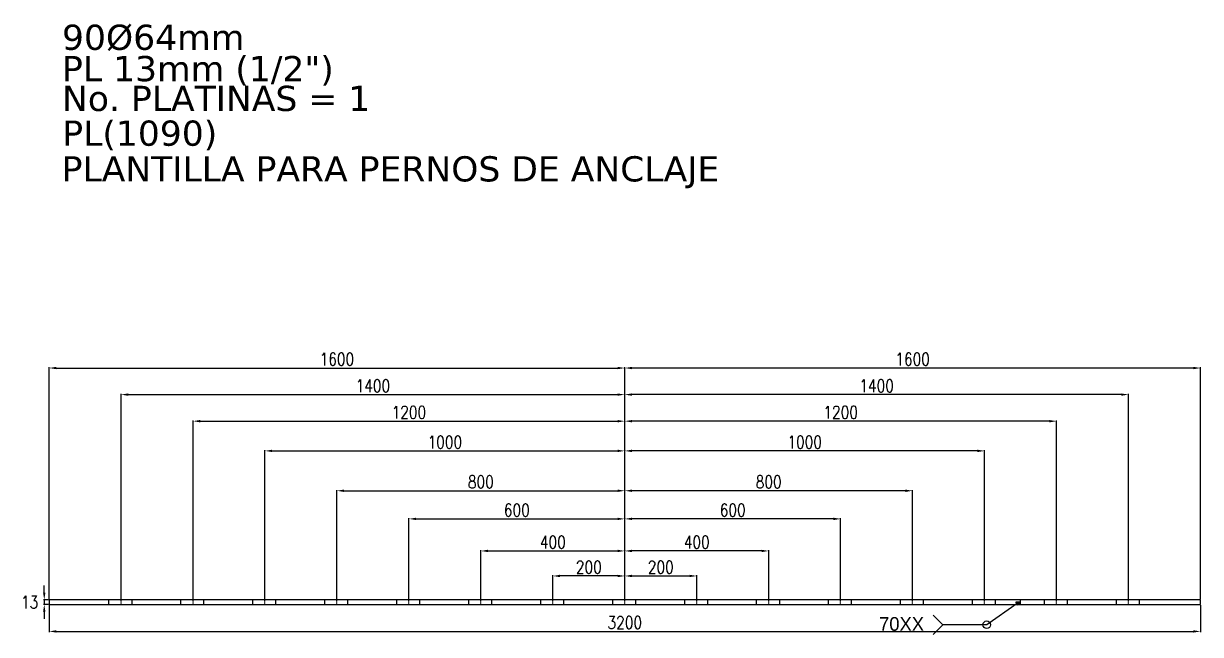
# Model space of a CAD drawing. Header units: millimetres. Extents: x 1541 to 289025, y -12015 to 47026.
# Drawn here: x 23078 to 26349, y 1089 to 2787 of the extents above; entities that cross this region are included whole.
import ezdxf

# ---------------------------------------------------------------- set-up
doc = ezdxf.new("R2010")
doc.units = ezdxf.units.MM
doc.header["$LTSCALE"] = 0.1
doc.linetypes.add('DASHDOT', pattern=[25.4, 12.7, -6.35, 0, -6.35])
doc.layers.get('0').update_dxf_attribs({"color": 255})
for name, color, linetype in [('COTAS', 8, 'Continuous'), ('EJE PERNOS', 1, 'DASHDOT'), ('PERNOS', 3, 'Continuous'), ('PLATINA', 5, 'Continuous'), ('TEXTO GENERAL', 3, 'Continuous'), ('TITULO', 3, 'Continuous')]:
    doc.layers.add(name, color=color, linetype=linetype)
doc.styles.add('CNI_COTAS', font='romans.shx', dxfattribs={"width": 0.8})
doc.styles.add('ROMANS', font='DINGRAFO.SHX')
doc.styles.add('VERDANA', font='verdana.ttf')
doc.dimstyles.new('1.2', dxfattribs={"dimscale": 0, "dimtxt": 35, "dimasz": 20, "dimexe": 2, "dimexo": 2, "dimgap": 7, "dimtad": 1, "dimdec": 0, "dimzin": 4, "dimdsep": 46, "dimtxsty": 'CNI_COTAS', "dimcen": 0, "dimclrd": 256, "dimclrt": 3, "dimadec": 0, "dimazin": 0, "dimtfac": 1, "dimtdec": 0, "dimtmove": 2, "dimatfit": 0, "dimfxl": 0.05, "dimtolj": 1, "dimtzin": 0, "dimarcsym": 1})

# ---------------------------------------------------------------- blocks, each defined once
blk = doc.blocks.new('*D3255')
at = {"layer": 'COTAS', "lineweight": -2, "transparency": 16777216}
for p, q in [((23135.1, 1205.5), (23135.1, 1225.5)), ((23135.1, 1185.5), (23135.1, 1172.5)), ((23135.1, 1152.5), (23135.1, 1132.5))]:
    blk.add_line(p, q, dxfattribs=at)
at = {"layer": 'COTAS', "color": 0, "lineweight": -2, "transparency": 16777216}
for p, q in [((23146.6, 1185.5), (23133.1, 1185.5)), ((23146.6, 1172.5), (23133.1, 1172.5))]:
    blk.add_line(p, q, dxfattribs=at)
at = {"layer": 'COTAS', "transparency": 16777216}
for points in [[(23131.8, 1205.5), (23138.5, 1205.5), (23135.1, 1185.5)], [(23131.8, 1152.5), (23138.5, 1152.5), (23135.1, 1172.5)]]:
    blk.add_solid(points, dxfattribs=at)
at = {"layer": 'Defpoints', "color": 0, "transparency": 16777216}
for p in [(23148.6, 1185.5), (23135.1, 1172.5), (23148.6, 1172.5)]:
    blk.add_point(p, dxfattribs=at)
at = {"layer": 'COTAS', "color": 3, "transparency": 16777216, "insert": (23094.4, 1179), "char_height": 35, "attachment_point": 5, "rotation": 0.2, "style": 'CNI_COTAS'}
blk.add_mtext('\\A1;13', dxfattribs=at)
blk = doc.blocks.new('*D3256')
at = {"layer": 'COTAS', "color": 0, "lineweight": -2, "transparency": 16777216}
for p, q in [((23148.6, 1170.5), (23148.6, 1095.7)), ((26348.6, 1170.5), (26348.6, 1095.7))]:
    blk.add_line(p, q, dxfattribs=at)
at = {"layer": 'COTAS', "lineweight": -2, "transparency": 16777216}
blk.add_line((23168.6, 1097.7), (26328.6, 1097.7), dxfattribs=at)
at = {"layer": 'COTAS', "transparency": 16777216}
for points in [[(23168.6, 1101), (23168.6, 1094.4), (23148.6, 1097.7)], [(26328.6, 1101), (26328.6, 1094.4), (26348.6, 1097.7)]]:
    blk.add_solid(points, dxfattribs=at)
at = {"layer": 'Defpoints', "color": 0, "transparency": 16777216}
for p in [(23148.6, 1172.5), (26348.6, 1172.5), (26348.6, 1097.7)]:
    blk.add_point(p, dxfattribs=at)
at = {"layer": 'COTAS', "color": 3, "transparency": 16777216, "insert": (24748.6, 1122.2), "char_height": 35, "attachment_point": 5, "style": 'CNI_COTAS'}
blk.add_mtext('\\A1;3200', dxfattribs=at)
blk = doc.blocks.new('*D2783')
at = {"layer": 'COTAS', "color": 0, "lineweight": -2, "transparency": 16777216}
for p, q in [((24748.6, 1187.5), (24748.6, 1253.8)), ((24948.6, 1187.5), (24948.6, 1253.8))]:
    blk.add_line(p, q, dxfattribs=at)
at = {"layer": 'COTAS', "lineweight": -2, "transparency": 16777216}
blk.add_line((24768.6, 1251.8), (24928.6, 1251.8), dxfattribs=at)
at = {"layer": 'COTAS', "transparency": 16777216}
for points in [[(24768.6, 1255.2), (24768.6, 1248.5), (24748.6, 1251.8)], [(24928.6, 1255.2), (24928.6, 1248.5), (24948.6, 1251.8)]]:
    blk.add_solid(points, dxfattribs=at)
at = {"layer": 'Defpoints', "color": 0, "transparency": 16777216}
for p in [(24948.6, 1251.8), (24748.6, 1185.5), (24948.6, 1185.5)]:
    blk.add_point(p, dxfattribs=at)
at = {"layer": 'COTAS', "color": 3, "transparency": 16777216, "insert": (24848.6, 1276.3), "char_height": 35, "attachment_point": 5, "style": 'CNI_COTAS'}
blk.add_mtext('\\A1;200', dxfattribs=at)
blk = doc.blocks.new('*D2784')
at = {"layer": 'COTAS', "color": 0, "lineweight": -2, "transparency": 16777216}
for p, q in [((24748.6, 1187.5), (24748.6, 1323.3)), ((25148.6, 1187.5), (25148.6, 1323.3))]:
    blk.add_line(p, q, dxfattribs=at)
at = {"layer": 'COTAS', "lineweight": -2, "transparency": 16777216}
blk.add_line((25128.6, 1321.3), (24768.6, 1321.3), dxfattribs=at)
at = {"layer": 'COTAS', "transparency": 16777216}
for points in [[(24768.6, 1324.7), (24768.6, 1318), (24748.6, 1321.3)], [(25128.6, 1324.7), (25128.6, 1318), (25148.6, 1321.3)]]:
    blk.add_solid(points, dxfattribs=at)
at = {"layer": 'Defpoints', "color": 0, "transparency": 16777216}
for p in [(24748.6, 1321.3), (24748.6, 1185.5), (25148.6, 1185.5)]:
    blk.add_point(p, dxfattribs=at)
at = {"layer": 'COTAS', "color": 3, "transparency": 16777216, "insert": (24948.6, 1345.8), "char_height": 35, "attachment_point": 5, "style": 'CNI_COTAS'}
blk.add_mtext('\\A1;400', dxfattribs=at)
blk = doc.blocks.new('*D2785')
at = {"layer": 'COTAS', "color": 0, "lineweight": -2, "transparency": 16777216}
for p, q in [((24748.6, 1187.5), (24748.6, 1412.4)), ((25348.6, 1187.5), (25348.6, 1412.4))]:
    blk.add_line(p, q, dxfattribs=at)
at = {"layer": 'COTAS', "lineweight": -2, "transparency": 16777216}
blk.add_line((25328.6, 1410.4), (24768.6, 1410.4), dxfattribs=at)
at = {"layer": 'COTAS', "transparency": 16777216}
for points in [[(24768.6, 1413.7), (24768.6, 1407.1), (24748.6, 1410.4)], [(25328.6, 1413.7), (25328.6, 1407.1), (25348.6, 1410.4)]]:
    blk.add_solid(points, dxfattribs=at)
at = {"layer": 'Defpoints', "color": 0, "transparency": 16777216}
for p in [(24748.6, 1410.4), (24748.6, 1185.5), (25348.6, 1185.5)]:
    blk.add_point(p, dxfattribs=at)
at = {"layer": 'COTAS', "color": 3, "transparency": 16777216, "insert": (25048.6, 1434.9), "char_height": 35, "attachment_point": 5, "style": 'CNI_COTAS'}
blk.add_mtext('\\A1;600', dxfattribs=at)
blk = doc.blocks.new('*D2786')
at = {"layer": 'COTAS', "color": 0, "lineweight": -2, "transparency": 16777216}
for p, q in [((24748.6, 1187.5), (24748.6, 1490.6)), ((25548.6, 1187.5), (25548.6, 1490.6))]:
    blk.add_line(p, q, dxfattribs=at)
at = {"layer": 'COTAS', "lineweight": -2, "transparency": 16777216}
blk.add_line((25528.6, 1488.6), (24768.6, 1488.6), dxfattribs=at)
at = {"layer": 'COTAS', "transparency": 16777216}
for points in [[(24768.6, 1491.9), (24768.6, 1485.2), (24748.6, 1488.6)], [(25528.6, 1491.9), (25528.6, 1485.2), (25548.6, 1488.6)]]:
    blk.add_solid(points, dxfattribs=at)
at = {"layer": 'Defpoints', "color": 0, "transparency": 16777216}
for p in [(24748.6, 1488.6), (24748.6, 1185.5), (25548.6, 1185.5)]:
    blk.add_point(p, dxfattribs=at)
at = {"layer": 'COTAS', "color": 3, "transparency": 16777216, "insert": (25148.6, 1513.1), "char_height": 35, "attachment_point": 5, "style": 'CNI_COTAS'}
blk.add_mtext('\\A1;800', dxfattribs=at)
blk = doc.blocks.new('*D2787')
at = {"layer": 'COTAS', "color": 0, "lineweight": -2, "transparency": 16777216}
for p, q in [((24748.6, 1187.5), (24748.6, 1601.3)), ((25748.6, 1187.5), (25748.6, 1601.3))]:
    blk.add_line(p, q, dxfattribs=at)
at = {"layer": 'COTAS', "lineweight": -2, "transparency": 16777216}
blk.add_line((25728.6, 1599.3), (24768.6, 1599.3), dxfattribs=at)
at = {"layer": 'COTAS', "transparency": 16777216}
for points in [[(24768.6, 1602.7), (24768.6, 1596), (24748.6, 1599.3)], [(25728.6, 1602.7), (25728.6, 1596), (25748.6, 1599.3)]]:
    blk.add_solid(points, dxfattribs=at)
at = {"layer": 'Defpoints', "color": 0, "transparency": 16777216}
for p in [(24748.6, 1599.3), (24748.6, 1185.5), (25748.6, 1185.5)]:
    blk.add_point(p, dxfattribs=at)
at = {"layer": 'COTAS', "color": 3, "transparency": 16777216, "insert": (25248.6, 1623.8), "char_height": 35, "attachment_point": 5, "style": 'CNI_COTAS'}
blk.add_mtext('\\A1;1000', dxfattribs=at)
blk = doc.blocks.new('*D2788')
at = {"layer": 'COTAS', "color": 0, "lineweight": -2, "transparency": 16777216}
for p, q in [((24748.6, 1187.5), (24748.6, 1683.9)), ((25948.6, 1187.5), (25948.6, 1683.9))]:
    blk.add_line(p, q, dxfattribs=at)
at = {"layer": 'COTAS', "lineweight": -2, "transparency": 16777216}
blk.add_line((25928.6, 1681.9), (24768.6, 1681.9), dxfattribs=at)
at = {"layer": 'COTAS', "transparency": 16777216}
for points in [[(24768.6, 1685.2), (24768.6, 1678.5), (24748.6, 1681.9)], [(25928.6, 1685.2), (25928.6, 1678.5), (25948.6, 1681.9)]]:
    blk.add_solid(points, dxfattribs=at)
at = {"layer": 'Defpoints', "color": 0, "transparency": 16777216}
for p in [(24748.6, 1681.9), (24748.6, 1185.5), (25948.6, 1185.5)]:
    blk.add_point(p, dxfattribs=at)
at = {"layer": 'COTAS', "color": 3, "transparency": 16777216, "insert": (25348.6, 1706.4), "char_height": 35, "attachment_point": 5, "style": 'CNI_COTAS'}
blk.add_mtext('\\A1;1200', dxfattribs=at)
blk = doc.blocks.new('*D2789')
at = {"layer": 'COTAS', "color": 0, "lineweight": -2, "transparency": 16777216}
for p, q in [((24748.6, 1187.5), (24748.6, 1757.7)), ((26148.6, 1187.5), (26148.6, 1757.7))]:
    blk.add_line(p, q, dxfattribs=at)
at = {"layer": 'COTAS', "lineweight": -2, "transparency": 16777216}
blk.add_line((26128.6, 1755.7), (24768.6, 1755.7), dxfattribs=at)
at = {"layer": 'COTAS', "transparency": 16777216}
for points in [[(24768.6, 1759), (24768.6, 1752.4), (24748.6, 1755.7)], [(26128.6, 1759), (26128.6, 1752.4), (26148.6, 1755.7)]]:
    blk.add_solid(points, dxfattribs=at)
at = {"layer": 'Defpoints', "color": 0, "transparency": 16777216}
for p in [(24748.6, 1755.7), (24748.6, 1185.5), (26148.6, 1185.5)]:
    blk.add_point(p, dxfattribs=at)
at = {"layer": 'COTAS', "color": 3, "transparency": 16777216, "insert": (25448.6, 1780.2), "char_height": 35, "attachment_point": 5, "style": 'CNI_COTAS'}
blk.add_mtext('\\A1;1400', dxfattribs=at)
blk = doc.blocks.new('*D2790')
at = {"layer": 'COTAS', "color": 0, "lineweight": -2, "transparency": 16777216}
for p, q in [((24748.6, 1187.5), (24748.6, 1831.6)), ((26348.6, 1187.5), (26348.6, 1831.6))]:
    blk.add_line(p, q, dxfattribs=at)
at = {"layer": 'COTAS', "lineweight": -2, "transparency": 16777216}
blk.add_line((26328.6, 1829.6), (24768.6, 1829.6), dxfattribs=at)
at = {"layer": 'COTAS', "transparency": 16777216}
for points in [[(24768.6, 1832.9), (24768.6, 1826.2), (24748.6, 1829.6)], [(26328.6, 1832.9), (26328.6, 1826.2), (26348.6, 1829.6)]]:
    blk.add_solid(points, dxfattribs=at)
at = {"layer": 'Defpoints', "color": 0, "transparency": 16777216}
for p in [(24748.6, 1829.6), (24748.6, 1185.5), (26348.6, 1185.5)]:
    blk.add_point(p, dxfattribs=at)
at = {"layer": 'COTAS', "color": 3, "transparency": 16777216, "insert": (25548.6, 1854.1), "char_height": 35, "attachment_point": 5, "style": 'CNI_COTAS'}
blk.add_mtext('\\A1;1600', dxfattribs=at)
blk = doc.blocks.new('*D2791')
at = {"layer": 'COTAS', "color": 0, "lineweight": -2, "transparency": 16777216}
for p, q in [((24548.6, 1187.5), (24548.6, 1253.8)), ((24748.6, 1187.5), (24748.6, 1253.8))]:
    blk.add_line(p, q, dxfattribs=at)
at = {"layer": 'COTAS', "lineweight": -2, "transparency": 16777216}
blk.add_line((24728.6, 1251.8), (24568.6, 1251.8), dxfattribs=at)
at = {"layer": 'COTAS', "transparency": 16777216}
for points in [[(24568.6, 1255.2), (24568.6, 1248.5), (24548.6, 1251.8)], [(24728.6, 1255.2), (24728.6, 1248.5), (24748.6, 1251.8)]]:
    blk.add_solid(points, dxfattribs=at)
at = {"layer": 'Defpoints', "color": 0, "transparency": 16777216}
for p in [(24548.6, 1251.8), (24548.6, 1185.5), (24748.6, 1185.5)]:
    blk.add_point(p, dxfattribs=at)
at = {"layer": 'COTAS', "color": 3, "transparency": 16777216, "insert": (24648.6, 1276.3), "char_height": 35, "attachment_point": 5, "style": 'CNI_COTAS'}
blk.add_mtext('\\A1;200', dxfattribs=at)
blk = doc.blocks.new('*D2792')
at = {"layer": 'COTAS', "color": 0, "lineweight": -2, "transparency": 16777216}
for p, q in [((24348.6, 1187.5), (24348.6, 1323.3)), ((24748.6, 1187.5), (24748.6, 1323.3))]:
    blk.add_line(p, q, dxfattribs=at)
at = {"layer": 'COTAS', "lineweight": -2, "transparency": 16777216}
blk.add_line((24368.6, 1321.3), (24728.6, 1321.3), dxfattribs=at)
at = {"layer": 'COTAS', "transparency": 16777216}
for points in [[(24368.6, 1324.7), (24368.6, 1318), (24348.6, 1321.3)], [(24728.6, 1324.7), (24728.6, 1318), (24748.6, 1321.3)]]:
    blk.add_solid(points, dxfattribs=at)
at = {"layer": 'Defpoints', "color": 0, "transparency": 16777216}
for p in [(24748.6, 1321.3), (24348.6, 1185.5), (24748.6, 1185.5)]:
    blk.add_point(p, dxfattribs=at)
at = {"layer": 'COTAS', "color": 3, "transparency": 16777216, "insert": (24548.6, 1345.8), "char_height": 35, "attachment_point": 5, "style": 'CNI_COTAS'}
blk.add_mtext('\\A1;400', dxfattribs=at)
blk = doc.blocks.new('*D2793')
at = {"layer": 'COTAS', "color": 0, "lineweight": -2, "transparency": 16777216}
for p, q in [((24148.6, 1187.5), (24148.6, 1412.4)), ((24748.6, 1187.5), (24748.6, 1412.4))]:
    blk.add_line(p, q, dxfattribs=at)
at = {"layer": 'COTAS', "lineweight": -2, "transparency": 16777216}
blk.add_line((24168.6, 1410.4), (24728.6, 1410.4), dxfattribs=at)
at = {"layer": 'COTAS', "transparency": 16777216}
for points in [[(24168.6, 1413.7), (24168.6, 1407.1), (24148.6, 1410.4)], [(24728.6, 1413.7), (24728.6, 1407.1), (24748.6, 1410.4)]]:
    blk.add_solid(points, dxfattribs=at)
at = {"layer": 'Defpoints', "color": 0, "transparency": 16777216}
for p in [(24748.6, 1410.4), (24148.6, 1185.5), (24748.6, 1185.5)]:
    blk.add_point(p, dxfattribs=at)
at = {"layer": 'COTAS', "color": 3, "transparency": 16777216, "insert": (24448.6, 1434.9), "char_height": 35, "attachment_point": 5, "style": 'CNI_COTAS'}
blk.add_mtext('\\A1;600', dxfattribs=at)
blk = doc.blocks.new('*D2794')
at = {"layer": 'COTAS', "color": 0, "lineweight": -2, "transparency": 16777216}
for p, q in [((23948.6, 1187.5), (23948.6, 1490.6)), ((24748.6, 1187.5), (24748.6, 1490.6))]:
    blk.add_line(p, q, dxfattribs=at)
at = {"layer": 'COTAS', "lineweight": -2, "transparency": 16777216}
blk.add_line((23968.6, 1488.6), (24728.6, 1488.6), dxfattribs=at)
at = {"layer": 'COTAS', "transparency": 16777216}
for points in [[(23968.6, 1491.9), (23968.6, 1485.2), (23948.6, 1488.6)], [(24728.6, 1491.9), (24728.6, 1485.2), (24748.6, 1488.6)]]:
    blk.add_solid(points, dxfattribs=at)
at = {"layer": 'Defpoints', "color": 0, "transparency": 16777216}
for p in [(24748.6, 1488.6), (23948.6, 1185.5), (24748.6, 1185.5)]:
    blk.add_point(p, dxfattribs=at)
at = {"layer": 'COTAS', "color": 3, "transparency": 16777216, "insert": (24348.6, 1513.1), "char_height": 35, "attachment_point": 5, "style": 'CNI_COTAS'}
blk.add_mtext('\\A1;800', dxfattribs=at)
blk = doc.blocks.new('*D2795')
at = {"layer": 'COTAS', "color": 0, "lineweight": -2, "transparency": 16777216}
for p, q in [((23748.6, 1187.5), (23748.6, 1601.3)), ((24748.6, 1187.5), (24748.6, 1601.3))]:
    blk.add_line(p, q, dxfattribs=at)
at = {"layer": 'COTAS', "lineweight": -2, "transparency": 16777216}
blk.add_line((23768.6, 1599.3), (24728.6, 1599.3), dxfattribs=at)
at = {"layer": 'COTAS', "transparency": 16777216}
for points in [[(23768.6, 1602.7), (23768.6, 1596), (23748.6, 1599.3)], [(24728.6, 1602.7), (24728.6, 1596), (24748.6, 1599.3)]]:
    blk.add_solid(points, dxfattribs=at)
at = {"layer": 'Defpoints', "color": 0, "transparency": 16777216}
for p in [(24748.6, 1599.3), (23748.6, 1185.5), (24748.6, 1185.5)]:
    blk.add_point(p, dxfattribs=at)
at = {"layer": 'COTAS', "color": 3, "transparency": 16777216, "insert": (24248.6, 1623.8), "char_height": 35, "attachment_point": 5, "style": 'CNI_COTAS'}
blk.add_mtext('\\A1;1000', dxfattribs=at)
blk = doc.blocks.new('*D2796')
at = {"layer": 'COTAS', "color": 0, "lineweight": -2, "transparency": 16777216}
for p, q in [((23548.6, 1187.5), (23548.6, 1683.9)), ((24748.6, 1187.5), (24748.6, 1683.9))]:
    blk.add_line(p, q, dxfattribs=at)
at = {"layer": 'COTAS', "lineweight": -2, "transparency": 16777216}
blk.add_line((23568.6, 1681.9), (24728.6, 1681.9), dxfattribs=at)
at = {"layer": 'COTAS', "transparency": 16777216}
for points in [[(23568.6, 1685.2), (23568.6, 1678.5), (23548.6, 1681.9)], [(24728.6, 1685.2), (24728.6, 1678.5), (24748.6, 1681.9)]]:
    blk.add_solid(points, dxfattribs=at)
at = {"layer": 'Defpoints', "color": 0, "transparency": 16777216}
for p in [(24748.6, 1681.9), (23548.6, 1185.5), (24748.6, 1185.5)]:
    blk.add_point(p, dxfattribs=at)
at = {"layer": 'COTAS', "color": 3, "transparency": 16777216, "insert": (24148.6, 1706.4), "char_height": 35, "attachment_point": 5, "style": 'CNI_COTAS'}
blk.add_mtext('\\A1;1200', dxfattribs=at)
blk = doc.blocks.new('*D2797')
at = {"layer": 'COTAS', "color": 0, "lineweight": -2, "transparency": 16777216}
for p, q in [((23348.6, 1187.5), (23348.6, 1757.7)), ((24748.6, 1187.5), (24748.6, 1757.7))]:
    blk.add_line(p, q, dxfattribs=at)
at = {"layer": 'COTAS', "lineweight": -2, "transparency": 16777216}
blk.add_line((23368.6, 1755.7), (24728.6, 1755.7), dxfattribs=at)
at = {"layer": 'COTAS', "transparency": 16777216}
for points in [[(23368.6, 1759), (23368.6, 1752.4), (23348.6, 1755.7)], [(24728.6, 1759), (24728.6, 1752.4), (24748.6, 1755.7)]]:
    blk.add_solid(points, dxfattribs=at)
at = {"layer": 'Defpoints', "color": 0, "transparency": 16777216}
for p in [(24748.6, 1755.7), (23348.6, 1185.5), (24748.6, 1185.5)]:
    blk.add_point(p, dxfattribs=at)
at = {"layer": 'COTAS', "color": 3, "transparency": 16777216, "insert": (24048.6, 1780.2), "char_height": 35, "attachment_point": 5, "style": 'CNI_COTAS'}
blk.add_mtext('\\A1;1400', dxfattribs=at)
blk = doc.blocks.new('*D2798')
at = {"layer": 'COTAS', "color": 0, "lineweight": -2, "transparency": 16777216}
for p, q in [((23148.6, 1187.5), (23148.6, 1831.6)), ((24748.6, 1187.5), (24748.6, 1831.6))]:
    blk.add_line(p, q, dxfattribs=at)
at = {"layer": 'COTAS', "lineweight": -2, "transparency": 16777216}
blk.add_line((23168.6, 1829.6), (24728.6, 1829.6), dxfattribs=at)
at = {"layer": 'COTAS', "transparency": 16777216}
for points in [[(23168.6, 1832.9), (23168.6, 1826.2), (23148.6, 1829.6)], [(24728.6, 1832.9), (24728.6, 1826.2), (24748.6, 1829.6)]]:
    blk.add_solid(points, dxfattribs=at)
at = {"layer": 'Defpoints', "color": 0, "transparency": 16777216}
for p in [(24748.6, 1829.6), (23148.6, 1185.5), (24748.6, 1185.5)]:
    blk.add_point(p, dxfattribs=at)
at = {"layer": 'COTAS', "color": 3, "transparency": 16777216, "insert": (23948.6, 1854.1), "char_height": 35, "attachment_point": 5, "style": 'CNI_COTAS'}
blk.add_mtext('\\A1;1600', dxfattribs=at)
blk = doc.blocks.new('SOLDADURA ALREDEDOR')
h = blk.add_hatch(color=256)
h.dxf.hatch_style = 1
h.paths.add_polyline_path([(4780.9, 3679), (4777.2, 3684.2), (4783.6, 3684.8)])
for p, q in [((4779.1, 3681.6), (4732.7, 3649.2)), ((4732.7, 3649.2), (4665.4, 3649.2))]:
    blk.add_line(p, q)
blk.add_lwpolyline([(4783.6, 3684.8), (4780.9, 3679), (4777.2, 3684.2)], close=True)
blk.add_lwpolyline([(4650.7, 3634.4), (4665.4, 3649.2), (4650.7, 3664)])
blk.add_circle((4732.7, 3649.2), 5.81)
at = {"layer": 'TITULO', "style": 'ROMANS'}
blk.add_text('70XX', height=21, dxfattribs=at).set_placement((4568.2, 3640))
blk = doc.blocks.new('A$Cabe98760')
at = {"layer": 'COTAS', "color": 6}
blk.add_line((25848.6, 1172.5), (25848.6, 1185.5), dxfattribs=at)
at = {"layer": 'EJE PERNOS'}
for p, q in [((23348.6, 1172.5), (23348.6, 1185.5)), ((23548.6, 1172.5), (23548.6, 1185.5)), ((23748.6, 1172.5), (23748.6, 1185.5)), ((23948.6, 1172.5), (23948.6, 1185.5)), ((24148.6, 1172.5), (24148.6, 1185.5)), ((24348.6, 1172.5), (24348.6, 1185.5)), ((24548.6, 1172.5), (24548.6, 1185.5)), ((24948.6, 1172.5), (24948.6, 1185.5)), ((25148.6, 1172.5), (25148.6, 1185.5)), ((25348.6, 1172.5), (25348.6, 1185.5)), ((25548.6, 1172.5), (25548.6, 1185.5)), ((25748.6, 1172.5), (25748.6, 1185.5)), ((25948.6, 1172.5), (25948.6, 1185.5)), ((26148.6, 1172.5), (26148.6, 1185.5))]:
    blk.add_line(p, q, dxfattribs=at)
at = {"layer": 'EJE PERNOS', "color": 4}
blk.add_line((24748.6, 1172.5), (24748.6, 1185.5), dxfattribs=at)
blk.add_line((24748.6, 1172.5), (24748.6, 1185.5), dxfattribs=at)
at = {"layer": 'PERNOS', "ltscale": 3}
for p, q in [((23315.1, 1172.5), (23315.1, 1185.5)), ((23379.1, 1172.5), (23379.1, 1185.5)), ((23515.1, 1172.5), (23515.1, 1185.5)), ((23579.1, 1172.5), (23579.1, 1185.5)), ((23715.1, 1172.5), (23715.1, 1185.5)), ((23779.1, 1172.5), (23779.1, 1185.5)), ((23915.1, 1172.5), (23915.1, 1185.5)), ((23979.1, 1172.5), (23979.1, 1185.5)), ((24115.1, 1172.5), (24115.1, 1185.5)), ((24179.1, 1172.5), (24179.1, 1185.5)), ((24315.1, 1172.5), (24315.1, 1185.5)), ((24379.1, 1172.5), (24379.1, 1185.5)), ((24515.1, 1172.5), (24515.1, 1185.5)), ((24579.1, 1172.5), (24579.1, 1185.5)), ((24715.1, 1172.5), (24715.1, 1185.5)), ((24779.1, 1172.5), (24779.1, 1185.5)), ((24915.1, 1172.5), (24915.1, 1185.5)), ((24979.1, 1172.5), (24979.1, 1185.5)), ((25115.1, 1172.5), (25115.1, 1185.5)), ((25179.1, 1172.5), (25179.1, 1185.5)), ((25315.1, 1172.5), (25315.1, 1185.5)), ((25379.1, 1172.5), (25379.1, 1185.5)), ((25515.1, 1172.5), (25515.1, 1185.5)), ((25579.1, 1172.5), (25579.1, 1185.5)), ((25715.1, 1172.5), (25715.1, 1185.5)), ((25779.1, 1172.5), (25779.1, 1185.5)), ((25915.1, 1172.5), (25915.1, 1185.5)), ((25979.1, 1172.5), (25979.1, 1185.5)), ((26115.1, 1172.5), (26115.1, 1185.5)), ((26179.1, 1172.5), (26179.1, 1185.5))]:
    blk.add_line(p, q, dxfattribs=at)
at = {"layer": 'PLATINA', "linetype": 'Continuous'}
blk.add_lwpolyline([(23148.6, 1172.5), (26348.6, 1172.5), (26348.6, 1185.5), (23148.6, 1185.5)], close=True, dxfattribs=at)
at = {"xscale": 1.819488411736714, "yscale": 1.819488411736714, "zscale": 1.819488411736714}
blk.add_blockref('SOLDADURA ALREDEDOR', (17143.6, -5523.5), dxfattribs=at)
at = {"layer": 'TEXTO GENERAL', "color": 3, "style": 'VERDANA'}
for s, p in [('90%%C64mm', (23184.5, 2713.6)), ('PL 13mm (1/2")', (23184.5, 2626.5)), ('No. PLATINAS = 1', (23184.5, 2543.7)), ('PL(1090)', (23185.3, 2447.2)), ('PLANTILLA PARA PERNOS DE ANCLAJE', (23183.5, 2348))]:
    blk.add_text(s, height=70, dxfattribs=at).set_placement(p)
at = {"layer": 'COTAS'}
for base, p1, p2, picture, middle in [((24748.6, 1829.6), (23148.6, 1185.5), (24748.6, 1185.5), '*D2798', (23948.6, 1854.1)), ((24748.6, 1755.7), (23348.6, 1185.5), (24748.6, 1185.5), '*D2797', (24048.6, 1780.2)), ((24748.6, 1681.9), (23548.6, 1185.5), (24748.6, 1185.5), '*D2796', (24148.6, 1706.4)), ((24748.6, 1599.3), (23748.6, 1185.5), (24748.6, 1185.5), '*D2795', (24248.6, 1623.8)), ((24748.6, 1488.6), (23948.6, 1185.5), (24748.6, 1185.5), '*D2794', (24348.6, 1513.1)), ((24748.6, 1410.4), (24148.6, 1185.5), (24748.6, 1185.5), '*D2793', (24448.6, 1434.9)), ((24748.6, 1321.3), (24348.6, 1185.5), (24748.6, 1185.5), '*D2792', (24548.6, 1345.8)), ((24548.6, 1251.8), (24748.6, 1185.5), (24548.6, 1185.5), '*D2791', (24648.6, 1276.3))]:
    dim = blk.add_linear_dim(base=base, p1=p1, p2=p2, angle=180, dimstyle='1.2', override={"dimscale": 1}, dxfattribs=at)
    dim.commit()
    dim.dimension.update_dxf_attribs({"geometry": picture, "text_midpoint": middle})
for base, p1, p2, picture, middle in [((24748.6, 1829.6), (26348.6, 1185.5), (24748.6, 1185.5), '*D2790', (25548.6, 1854.1)), ((24748.6, 1755.7), (26148.6, 1185.5), (24748.6, 1185.5), '*D2789', (25448.6, 1780.2)), ((24748.6, 1681.9), (25948.6, 1185.5), (24748.6, 1185.5), '*D2788', (25348.6, 1706.4)), ((24748.6, 1599.3), (25748.6, 1185.5), (24748.6, 1185.5), '*D2787', (25248.6, 1623.8)), ((24748.6, 1488.6), (25548.6, 1185.5), (24748.6, 1185.5), '*D2786', (25148.6, 1513.1)), ((24748.6, 1410.4), (25348.6, 1185.5), (24748.6, 1185.5), '*D2785', (25048.6, 1434.9)), ((24748.6, 1321.3), (25148.6, 1185.5), (24748.6, 1185.5), '*D2784', (24948.6, 1345.8)), ((24948.6, 1251.8), (24748.6, 1185.5), (24948.6, 1185.5), '*D2783', (24848.6, 1276.3)), ((26348.6, 1097.7), (23148.6, 1172.5), (26348.6, 1172.5), '*D3256', (24748.6, 1122.2))]:
    dim = blk.add_linear_dim(base=base, p1=p1, p2=p2, dimstyle='1.2', override={"dimscale": 1}, dxfattribs=at)
    dim.commit()
    dim.dimension.update_dxf_attribs({"geometry": picture, "text_midpoint": middle})
dim = blk.add_linear_dim(base=(23135.1, 1172.5), p1=(23148.6, 1185.5), p2=(23148.6, 1172.5), angle=90, dimstyle='1.2', override={"dimscale": 1}, dxfattribs=at)
dim.commit()
dim.dimension.update_dxf_attribs({"geometry": '*D3255', "text_midpoint": (23094.4, 1179), "dimtype": 128, "text_rotation": 0.2})

msp = doc.modelspace()

# ---------------------------------------------------------------- block references
at = {"layer": 'COTAS'}
msp.add_blockref('A$Cabe98760', (0, 0), dxfattribs=at)

doc.saveas('drawing.dxf')
